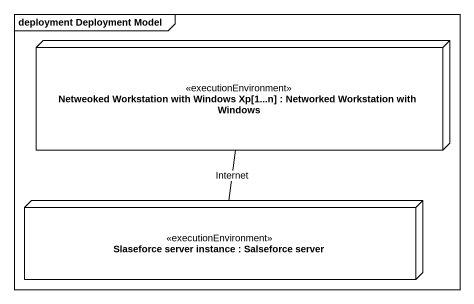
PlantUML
@startuml
mainframe deployment Deployment Model
node "Netweoked Workstation with Windows Xp[1...n] : Networked Workstation with Windows" as Netweoked_Workstation_with <<executionEnvironment>>
node "Slaseforce server instance : Salseforce server" as Slaseforce_server_instance <<executionEnvironment>>
Slaseforce_server_instance -up- Netweoked_Workstation_with : Internet
@enduml
